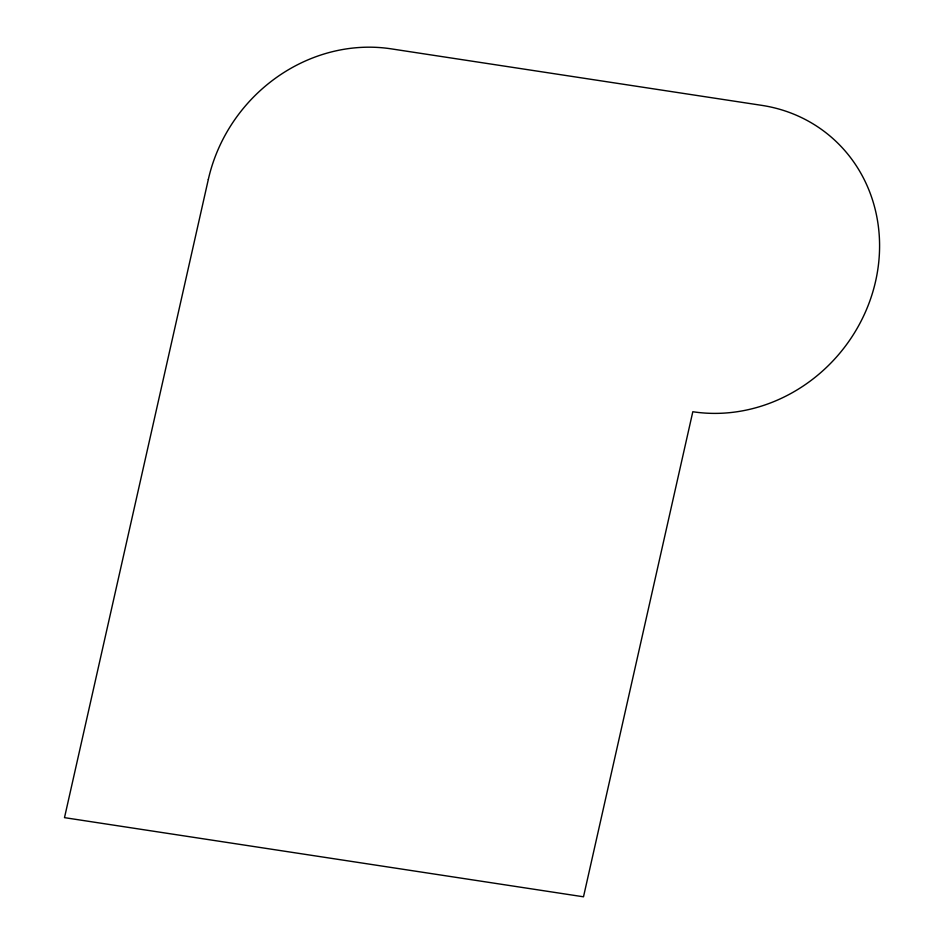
<?xml version="1.0" encoding="UTF-8"?>
<svg xmlns="http://www.w3.org/2000/svg" width="944" height="944" viewBox="0 0 944 944"><rect width="100%" height="100%" fill="white"/><g stroke="black" fill="none" stroke-linecap="round" stroke-linejoin="round"><path stroke-width="1.42" d="M208.329 179.407L64.499 817.646L583.498 896.8L692.813 411.737A159.855 146.981 -50.8 0 0 875.619 281.17A159.855 146.981 -50.8 0 0 761.855 105.374L391.135 48.84A159.855 146.981 -50.8 0 0 208.329 179.407"/></g></svg>
